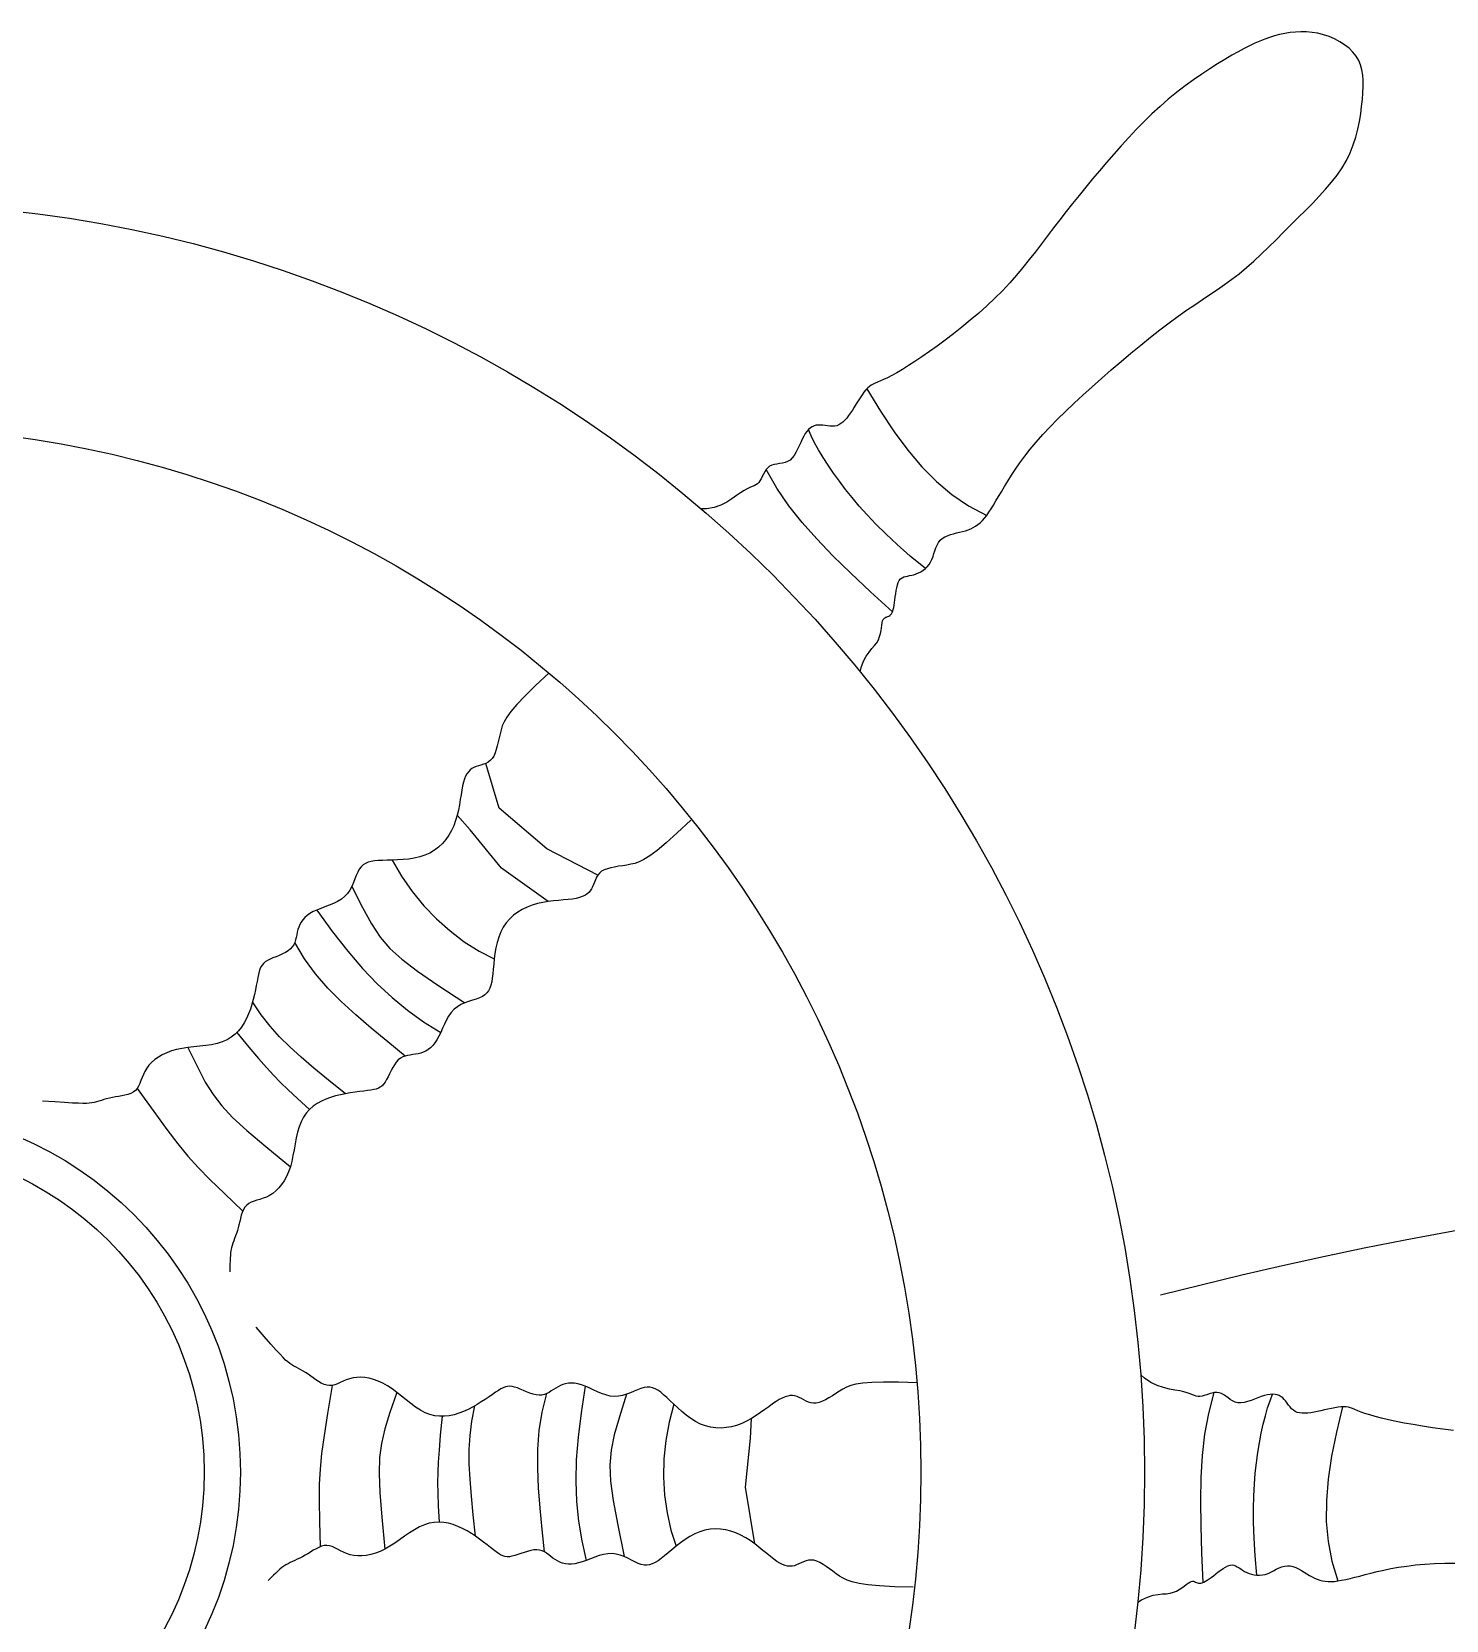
# Model space of a CAD drawing. Header units: inches. Extents: x 7.5 to 50, y 15.4 to 40.2.
# Drawn here: x 10.0894 to 10.1578, y 21.399 to 21.4759 of the extents above; entities that cross this region are included whole.
import ezdxf

# ---------------------------------------------------------------- set-up
doc = ezdxf.new("R2010")
doc.units = ezdxf.units.IN
doc.header["$MEASUREMENT"] = 0
doc.layers.add('02', color=2, linetype='Continuous')

msp = doc.modelspace()

# ---------------------------------------------------------------- linework, layer by layer
at = {"layer": '02'}
for points in [[(10.12944660852197, 21.44489849029302), (10.12949430038686, 21.44510164080672), (10.12960840230341, 21.44540880769743), (10.12973843006882, 21.4456552290441), (10.12987579316366, 21.44585459674378), (10.13001190153415, 21.44602060260619), (10.13013816489372, 21.44616693849927), (10.13024599295574, 21.44630729626184), (10.13032898357603, 21.44645244298696), (10.13038948485161, 21.44660144658079), (10.13043203395325, 21.44675045016007), (10.1304611666547, 21.44689559689974), (10.13048141942824, 21.44703302990198), (10.13049732897895, 21.44715889231262), (10.13051343154627, 21.4472693272775), (10.13053426336962, 21.44736047792791), (10.1305633157445, 21.44742983730354), (10.13059989623259, 21.4474802980341), (10.1306422681501, 21.44751610270138), (10.13068869364913, 21.44754149381439), (10.13073743581305, 21.44756071395492), (10.13078675702679, 21.44757800566109), (10.13083492014091, 21.44759761147103), (10.13088018754031, 21.44762377395197), (10.13092117597814, 21.44766009282572), (10.13095791758503, 21.44770759659256), (10.13099079862702, 21.44776667093644), (10.13102020490448, 21.44783770155588), (10.13104652245062, 21.44792107413483), (10.13107013753149, 21.44801717435727), (10.13109143618028, 21.44812638790714), (10.1311108044302, 21.44824910046842), (10.1311288215639, 21.44838482993615), (10.13114683846477, 21.44852962302063), (10.13116639973129, 21.44867865865778), (10.13118904972914, 21.44882711575443), (10.13121633259113, 21.44897017323198), (10.1312497924501, 21.44910301001179), (10.13129097413736, 21.4492208050007), (10.13134142155292, 21.44931873713464), (10.13140226066577, 21.44939352807084), (10.13147294502239, 21.4494480704681), (10.13155250907409, 21.44948679970654), (10.13163998773786, 21.44951415120992), (10.13173441569786, 21.44953456035834), (10.13183482787105, 21.44955246256101), (10.1319402589416, 21.44957229319804), (10.13204974405932, 21.44959848767864), (10.13216212465893, 21.44963477430534), (10.13227547034155, 21.44968205301226), (10.13238765792455, 21.44974051664136), (10.13249656375962, 21.44981035803463), (10.13260006466414, 21.44989177003405), (10.13269603698979, 21.4499849454816), (10.13278235755394, 21.4500900772047), (10.13285690270829, 21.45020735807444), (10.13291861051227, 21.45033630595677), (10.13297066678758, 21.45047373894446), (10.13301731766666, 21.45061580016878), (10.13306281044613, 21.45075863276103), (10.13311139172408, 21.45089837986703), (10.13316730856429, 21.45103118461808), (10.1332348077977, 21.45115319014545), (10.13331813602242, 21.45126053958044), (10.13342025321442, 21.45135046883039), (10.1335389719298, 21.45142458493607), (10.13367081693838, 21.45148558769976), (10.13381231417413, 21.45153617692373), (10.13395998840685, 21.45157905241027), (10.13411036533768, 21.45161691397622), (10.13425996996927, 21.45165246142384), (10.13440532800275, 21.45168839456998), (10.13454367201309, 21.45172722034582), (10.13467506696004, 21.45177067435831), (10.13480028444435, 21.45182029937238), (10.13492009699809, 21.45187763810933), (10.1350352766877, 21.45194423333411), (10.13514659557956, 21.45202162776801), (10.13525482574011, 21.45211136417598), (10.13536073946859, 21.45221498530842), (10.13546523758675, 21.45233380892856), (10.13556973570491, 21.45246825283645), (10.13567577818873, 21.4526185098886), (10.13578490917104, 21.45278477294156), (10.13589867325033, 21.45296723482276), (10.13601861455943, 21.45316608837417), (10.13614627723116, 21.45338152642322), (10.13628320586401, 21.453613741841), (10.13643107311334, 21.45386276674359), (10.13659206712152, 21.45412799047441), (10.1367685040878, 21.45440864165099), (10.13696270090993, 21.45470394890541), (10.13717697332147, 21.45501314085519), (10.13741363845299, 21.45533544613242), (10.13767501250374, 21.45567009336916), (10.13796341190579, 21.45601631119749), (10.13828038102481, 21.45637329607522), (10.13862437549512, 21.45674011596672), (10.13899307888466, 21.45711580664753), (10.13938417499418, 21.4574994038932), (10.13979534669313, 21.45788994352294), (10.14022427824791, 21.45828646129772), (10.14066865276079, 21.45868799300766), (10.1411261537997, 21.45909357447196), (10.14159417552407, 21.45950172718691), (10.14206895376089, 21.45990891572107), (10.14254643423016, 21.46031109034917), (10.14302256358321, 21.46070420134598), (10.14349328777286, 21.46108419901535), (10.14395455321762, 21.46144703363203), (10.14440230587031, 21.46178865548533), (10.14483249214943, 21.46210501484999), (10.14524228060152, 21.46239386189806), (10.14563373038079, 21.46266014627432), (10.14601012323516, 21.46291061747721), (10.14637474091257, 21.46315202503425), (10.14673086469526, 21.46339111847298), (10.147081776564, 21.4636346472918), (10.14743075803387, 21.46388936103282), (10.1477810908528, 21.46416200917989), (10.14813530775252, 21.46445753822005), (10.14849294702987, 21.46477368227458), (10.14885279773268, 21.46510637248245), (10.14921364937442, 21.46545153992444), (10.14957429100293, 21.46580511571043), (10.14993351189884, 21.4661630309212), (10.15029010180849, 21.46652121665208), (10.15064284931402, 21.46687560401293), (10.15099015254061, 21.46722320591758), (10.15132884080055, 21.46756536246645), (10.15165535225066, 21.46790449560755), (10.15196612504776, 21.46824302725978), (10.15225759711581, 21.46858337934206), (10.15252620637882, 21.46892797380239), (10.15276839076075, 21.46927923253057), (10.15298058865125, 21.46963957750373), (10.15316036324482, 21.47001037024271), (10.1533097809134, 21.47038873079251), (10.15343203353229, 21.47077071881464), (10.15353031297679, 21.47115239397059), (10.15360781088936, 21.47152981590731), (10.15366771961096, 21.4718990443154), (10.15371323031838, 21.47225613884181), (10.15374753535259, 21.47259715914803), (10.15377274206373, 21.4729189803849), (10.15378661993424, 21.4732217396169), (10.15378585392143, 21.47350638939785), (10.15376712944823, 21.47377388231067), (10.15372713123913, 21.47402517089464), (10.15366254471707, 21.47426120770357), (10.15357005507219, 21.47448294530583), (10.15344634726177, 21.47469133626979), (10.15328939589205, 21.47488693912707), (10.15310233346651, 21.47506873646595), (10.15288958260323, 21.47523531682342), (10.15265556522179, 21.47538526878012), (10.15240470347459, 21.47551718088759), (10.15214141951407, 21.4756296417119), (10.1518701359583, 21.47572123981914), (10.15159527449402, 21.47579056374631), (10.15132066355552, 21.47583677006438), (10.15104775693732, 21.47586128727668), (10.15077741401735, 21.47586611184776), (10.15051049463916, 21.47585324028584), (10.15024785794783, 21.47582466905548), (10.14999036425258, 21.47578239465034), (10.1497388726985, 21.47572841356411), (10.14949424289632, 21.47566472226132), (10.14925645156297, 21.47559269524314), (10.14902194197754, 21.47551121892426), (10.14878627405967, 21.47541855769774), (10.14854500819462, 21.47531297600032), (10.14829370430204, 21.47519273823961), (10.14802792253438, 21.47505610880868), (10.14774322281125, 21.47490135214426), (10.14743516551795, 21.47472673265398), (10.14710079091135, 21.47453090041487), (10.1467430582689, 21.47431404828345), (10.14636640813666, 21.47407675480023), (10.14597527989651, 21.47381959844748), (10.14557411386165, 21.47354315779481), (10.14516734964679, 21.47324801132451), (10.14475942733231, 21.47293473759161), (10.14435478653292, 21.47260391510751), (10.14395709526259, 21.47225641166111), (10.14356693233828, 21.47189425212233), (10.14318410520907, 21.47151975058038), (10.14280842015985, 21.47113522118267), (10.14243968463968, 21.47074297804753), (10.14207770563196, 21.47034533526418), (10.14172228965442, 21.46994460698003), (10.14137324415612, 21.46954310731341), (10.14103040778543, 21.46914276469867), (10.14069374887737, 21.46874396480522), (10.1403632669663, 21.46834670766217), (10.14003896251786, 21.46795099325497), (10.13972083506639, 21.46755682159816), (10.13940888507756, 21.4671641926772), (10.13910311208571, 21.46677310652118), (10.1388035165565, 21.46638356313012), (10.13850951897445, 21.46599559462008), (10.13821822409052, 21.46560936173152), (10.13792615690733, 21.46522505727732), (10.13762984312604, 21.46484287411401), (10.13732580751645, 21.46446300506901), (10.1370105757797, 21.46408564299887), (10.13668067315127, 21.46371098074557), (10.13633262486662, 21.46333921113652), (10.13596430751029, 21.46297084842187), (10.13557900283019, 21.4626076924698), (10.13518134345765, 21.46225186457119), (10.13477596272248, 21.46190548598785), (10.13436749325599, 21.4615706779961), (10.13396056815515, 21.46124956185773), (10.13355982028413, 21.46094425886364), (10.13316988250705, 21.46065689029016), (10.13279493739362, 21.46038932026674), (10.13243736563715, 21.4601423844662), (10.13209909786935, 21.45991666142906), (10.13178206448908, 21.45971272966668), (10.13148819542955, 21.45953116770503), (10.13121942155528, 21.45937255411369), (10.13097767303231, 21.45923746738951), (10.13076488049234, 21.45912648607297), (10.13058194429147, 21.45903912805912), (10.13042564764152, 21.45897066869035), (10.1302917432459, 21.45891532267812), (10.13017598473932, 21.45886730471936), (10.13007412482518, 21.45882082952554), (10.12998191667254, 21.4587701117936), (10.1298951136833, 21.45870936624957), (10.12980946879367, 21.45863280756127), (10.12972153960261, 21.45853622535029), (10.12963110096286, 21.45842170871871), (10.12953873169142, 21.4582929217078), (10.12944501130375, 21.4581535283152), (10.12935051884967, 21.45800719255309), (10.12925583314615, 21.45785757843365), (10.12916153347584, 21.45770834998363), (10.12906819935422, 21.45756317120064), (10.12897618421818, 21.45742535257265), (10.12888494114856, 21.45729679037428), (10.12879369831177, 21.45717902738503), (10.12870168340857, 21.4570736063262), (10.12860812390688, 21.45698206997728), (10.12851224820594, 21.45690596108867), (10.12841328400652, 21.45684682241077), (10.12831045877653, 21.45680619667943), (10.12820332245435, 21.45678466246424), (10.12809271136764, 21.45677894140787), (10.12797978384885, 21.4567847909722), (10.12786569799761, 21.45679796857545), (10.12775161237921, 21.4568142317086), (10.12763868462759, 21.45682933778986), (10.12752807377371, 21.45683904426657), (10.12742093721869, 21.45683910860058), (10.12731820861342, 21.45682589891036), (10.12721992008853, 21.45679822596973), (10.12712587816174, 21.4567555112673), (10.12703589004929, 21.45669717624802), (10.12694976273458, 21.45662264238596), (10.12686730320099, 21.45653133114062), (10.12678831843193, 21.4564226639715), (10.12671261541079, 21.45629606236722), (10.12663971124682, 21.45615207269399), (10.1265679654153, 21.45599574103213), (10.12649544751736, 21.45583323836869), (10.12642022692132, 21.4556707356907), (10.12634037346113, 21.45551440399974), (10.12625395673792, 21.4553704142974), (10.12615904612, 21.45524493755617), (10.12605371144134, 21.45514414477763), (10.12593692312482, 21.45507202141122), (10.12581125511321, 21.45502381062503), (10.12568018193821, 21.45499257007865), (10.12554717813152, 21.45497135738803), (10.12541571892331, 21.45495323021274), (10.12528927861246, 21.4549312461833), (10.12517133219632, 21.45489846294473), (10.12506535397376, 21.45484793812754), (10.12497378936502, 21.45477485063854), (10.12489496548194, 21.45468286448992), (10.12482617962639, 21.45457776499931), (10.1247647293331, 21.45446533746978), (10.12470791167113, 21.45435136716075), (10.12465302464086, 21.45424163938984), (10.12459736554417, 21.45414193944558), (10.12453823145012, 21.45405805263105), (10.12447300068568, 21.45399364295842), (10.12439937288406, 21.45394388934907), (10.12431512777227, 21.45390184944805), (10.12421804554294, 21.45386058091496), (10.12410590615588, 21.45381314139482), (10.12397649003658, 21.45375258851815), (10.123827576912, 21.45367197994452), (10.12365694674197, 21.45356437331899), (10.12346218670252, 21.4534266188795), (10.12324011190328, 21.45327073719196), (10.12298734373878, 21.45311254141522), (10.12270050453487, 21.45296784470808), (10.12237621591891, 21.45285246024392), (10.1220110997511, 21.45278220116703), (10.12176848067435, 21.45277667657607)], [(10.12976550431456, 21.4585845164485), (10.13043287423904, 21.4575032169752), (10.13108989134896, 21.45651776021365), (10.13175004072952, 21.45562547715341), (10.13242680700029, 21.45482369881316), (10.13313367478083, 21.45410975619703), (10.13388412915635, 21.45348098033825), (10.13469165451358, 21.45293470221183), (10.13556973570491, 21.45246825283645)], [(10.13260006466414, 21.44989177003405), (10.1318730568001, 21.45050181431831), (10.13123848875518, 21.45106002724166), (10.13068513203877, 21.45157363377181), (10.13020175722892, 21.4520498588328), (10.12977713583502, 21.45249592739234), (10.12940003890078, 21.45291906440358), (10.12905923746991, 21.45332649481967), (10.12874350281897, 21.45372544360831), (10.12844390496145, 21.4541214637076), (10.12816071118693, 21.45451342030098), (10.12789648845325, 21.45489850649862), (10.12765380278694, 21.455273915498), (10.12743522091302, 21.45563684040932), (10.12724330932367, 21.45598447443005), (10.12708063451107, 21.45631401069947), (10.12694976273458, 21.45662264238596)], [(10.13100550164933, 21.44780218625343), (10.1299519520672, 21.44877614297108), (10.12899608634877, 21.44967317180377), (10.12813045251648, 21.45051546925348), (10.12734759929123, 21.45132523188037), (10.12664007562677, 21.45212465617184), (10.12600042954552, 21.45293593868806), (10.12542121000121, 21.4537812759601), (10.12489496548194, 21.45468286448992)], [(10.1143966736691, 21.44485033423658), (10.11373311145696, 21.44423030153227), (10.11321610146667, 21.44372334150209), (10.11282562678213, 21.44331224940212), (10.11254167025442, 21.44297982048844), (10.11234421473461, 21.44270884995891), (10.11221324330661, 21.44248213309871), (10.11212873882148, 21.44228246512026), (10.11207068436313, 21.44209264126508), (10.1120219566347, 21.44189904689225), (10.11197700821328, 21.44170242774377), (10.11193318599368, 21.44150711969375), (10.1118878366379, 21.44131745861629), (10.11183830657507, 21.44113778034185), (10.11178194270003, 21.4409724207591), (10.11171609167474, 21.44082571572759), (10.11163809992838, 21.44070200110688), (10.11154627943876, 21.44060407546309), (10.11144280065316, 21.44052858818865), (10.1113307995675, 21.44047065133888), (10.11121341194491, 21.44042537702732), (10.11109377378131, 21.4403878773093), (10.11097502060699, 21.44035326428381), (10.11086028865072, 21.44031665002073), (10.11075271320994, 21.44027314660449), (10.11065480443182, 21.44021842776525), (10.11056656743865, 21.44015041375784), (10.11048738196957, 21.44006758649736), (10.11041662683244, 21.43996842786979), (10.11035368153359, 21.4398514198048), (10.11029792581218, 21.43971504417383), (10.11024873847607, 21.43955778292108), (10.11020549903157, 21.43937811791799), (10.11016716206911, 21.43917551247538), (10.1101309818169, 21.43895335560334), (10.11009378828573, 21.43871601767857), (10.11005241078789, 21.43846786906321), (10.11000367933418, 21.43821328017763), (10.10994442323688, 21.43795662138397), (10.10987147227394, 21.43770226310259), (10.10978165599051, 21.43745457568108), (10.10967241092118, 21.43721751357331), (10.10954360179137, 21.43699336735259), (10.10939569961744, 21.43678401164031), (10.10922917588147, 21.43659132102872), (10.10904450206551, 21.43641717016832), (10.10884214941877, 21.43626343363682), (10.10862258919048, 21.4361319860847), (10.10838629309553, 21.43602470211878), (10.1081344767427, 21.43594251134451), (10.10787133550736, 21.43588256339095), (10.10760180935728, 21.43584106288578), (10.10733083756174, 21.43581421444211), (10.10706336055416, 21.43579822268763), (10.10680431760381, 21.43578929225001), (10.10655864867847, 21.43578362775694), (10.10633129351306, 21.43577743382153), (10.10612610848154, 21.4357671029367), (10.10594261395278, 21.43574977908535), (10.10577924716751, 21.43572279407196), (10.10563444536644, 21.43568347978832), (10.1055066450918, 21.43562916803891), (10.10539428358431, 21.43555719065731), (10.10529579808469, 21.43546487950622), (10.10520962560083, 21.43534956640466), (10.105133665069, 21.435210034245), (10.10506366430315, 21.43505087003829), (10.10499483351129, 21.43487811179617), (10.10492238220292, 21.43469779760304), (10.10484152058604, 21.43451596548508), (10.10474745840299, 21.43433865349758), (10.10463540586176, 21.43417189966673), (10.10450057247187, 21.43402174206236), (10.10434001967776, 21.43389256444895), (10.10415821480098, 21.43378213368957), (10.10396147616672, 21.43368656234194), (10.10375612233299, 21.43360196299287), (10.10354847185778, 21.43352444821463), (10.10334484283346, 21.43345013057948), (10.10315155428368, 21.43337512267423), (10.10297492453362, 21.43329553708569), (10.10281993941869, 21.43320826846426), (10.10268625434953, 21.43311333983107), (10.10257219178136, 21.43301155627083), (10.10247607463504, 21.43290372286825), (10.10239622559863, 21.43279064472259), (10.10233096712734, 21.43267312691857), (10.10227862214203, 21.43255197455543), (10.10223751309793, 21.43242799273245), (10.10220550912897, 21.43230210345897), (10.10217866375576, 21.43217569651566), (10.10215257694478, 21.43205027862238), (10.10212284819688, 21.43192735646986), (10.10208507747854, 21.43180843679253), (10.1020348649891, 21.43169502628113), (10.10196780999656, 21.43158863165551), (10.10187951270024, 21.43149075963553), (10.10176729810889, 21.43140239740857), (10.10163539233151, 21.43132245423582), (10.10148974605369, 21.4312493198751), (10.10133631112519, 21.43118138408423), (10.10118103846441, 21.43111703662104), (10.10102987922262, 21.43105466721423), (10.10088878455105, 21.43099266565074), (10.10076370606664, 21.43092942165928), (10.10065911225508, 21.43086316400983), (10.10057354419957, 21.43079147757923), (10.10050405961926, 21.43071178622737), (10.10044771739746, 21.43062151381415), (10.10040157548617, 21.43051808421402), (10.10036269230302, 21.43039892131598), (10.10032812626566, 21.43026144896536), (10.10029493579174, 21.43010309103662), (10.1002604260994, 21.42992238124967), (10.100222891937, 21.42972229257536), (10.10018087438772, 21.42950690788818), (10.10013291500042, 21.42928030997533), (10.10007755555677, 21.42904658171134), (10.10001333713996, 21.4288098059125), (10.09993880153167, 21.42857406540967), (10.09985249028075, 21.4283434430337), (10.09975297916214, 21.42812167277695), (10.09963898178655, 21.42791109314673), (10.09950924599077, 21.42771369381186), (10.09936252007726, 21.42753146447027), (10.09919755164999, 21.42736639476167), (10.09901308901141, 21.42722047436943), (10.09880787999834, 21.42709569296236), (10.09858067268039, 21.42699404019474), (10.09833128707948, 21.42691627897981), (10.09806383195798, 21.42685826510675), (10.09778348826337, 21.42681462753641), (10.09749543647747, 21.42677999531694), (10.09720485778059, 21.42674899742375), (10.09691693265456, 21.42671626289044), (10.09663684227969, 21.42667642069242), (10.09636976713779, 21.42662409983419), (10.09612010167445, 21.42655510818546), (10.09588909199926, 21.42646996898944), (10.09567719841841, 21.42637038435456), (10.09548488030675, 21.42625805637469), (10.09531259797047, 21.42613468715823), (10.09516081125009, 21.42600197879907), (10.09502997952047, 21.42586163340562), (10.09492056308779, 21.42571535307176), (10.09483205461408, 21.42556504885685), (10.09476007897872, 21.42541346766772), (10.09469929434824, 21.4252635653185), (10.09464435842353, 21.42511829765241), (10.09458992937113, 21.42498062051269), (10.0945306646591, 21.42485348975712), (10.0944612226868, 21.42473986121437), (10.09437626138794, 21.42464269072767), (10.09427192997652, 21.42456393925492), (10.09415034418459, 21.42450158838725), (10.09401511102448, 21.42445262478683), (10.09386983797419, 21.42441403515947), (10.09371813227887, 21.42438280619641), (10.09356360071803, 21.42435592457438), (10.09340985076967, 21.42433037699917), (10.0932604894461, 21.42430315016205), (10.09311835146043, 21.42427197544854), (10.09298318116459, 21.4242375630503), (10.09285395061131, 21.42420136785328), (10.09272963162045, 21.42416484474339), (10.09260919647756, 21.42412944863569), (10.09249161653685, 21.42409663438699), (10.09237586408387, 21.42406785692689), (10.09226091093849, 21.42404457111221), (10.09214304601307, 21.424028035509), (10.09200782519299, 21.42401872340375), (10.09183812168892, 21.42401691169031), (10.09161680847871, 21.42402287733527), (10.09132675854023, 21.42403689726158), (10.09095084485131, 21.42405924839219), (10.09047194038983, 21.4240902076646), (10.08987291790078, 21.42413005200175)], [(10.1167492357036, 21.435063948543), (10.11429101814981, 21.43632777408599), (10.11196931711863, 21.43829922437104), (10.11133964783046, 21.44045954239224)], [(10.12125813685822, 21.43772339684907), (10.12059528221841, 21.43710260769254), (10.120055010817, 21.43662051377138), (10.11961882286239, 21.43625828845794), (10.1192682183301, 21.43599710511004), (10.11898469742852, 21.43581813710004), (10.11874976013321, 21.43570255780029), (10.11854490688535, 21.43563154056861), (10.11835163766052, 21.43558625877737), (10.1181552275503, 21.43555053418928), (10.1179560511792, 21.43551878215764), (10.11775825782212, 21.43548806644063), (10.11756599745247, 21.43545545076737), (10.11738341911229, 21.4354179988815), (10.11721467230934, 21.43537277455577), (10.11706390678416, 21.43531684151927), (10.11693527204449, 21.43524726353022), (10.11683144797104, 21.43516216943059), (10.1167492357036, 21.435063948543), (10.11668396722059, 21.43495605530294), (10.11663097450043, 21.43484194411682), (10.11658558928873, 21.43472506939103), (10.11654314309823, 21.43460888559017), (10.11649896790738, 21.4344968471061), (10.1164483956946, 21.43439240835975), (10.11638727695215, 21.43429836170359), (10.11631353669333, 21.43421485104151), (10.11622561891097, 21.43414135822346), (10.11612196759786, 21.4340773650703), (10.11600102674681, 21.43402235341743), (10.1158612401178, 21.43397580511479), (10.11570105170365, 21.43393720198325), (10.11551890572998, 21.43390602584365), (10.1153141966043, 21.43388126916503), (10.11509012318681, 21.43385996690737), (10.11485083498525, 21.43383866463515), (10.11460048127453, 21.43381390791289), (10.11434321202803, 21.43378224233417), (10.11408317605498, 21.4337402134635), (10.11382452356163, 21.43368436685083), (10.11357140382285, 21.43361124810432), (10.11332759148906, 21.43351803610236), (10.11309536317828, 21.43340444297898), (10.11287662088404, 21.43327081416752), (10.11267326636705, 21.43311749513047), (10.11248720138799, 21.43294483131573), (10.11232032794039, 21.43275316817122), (10.11217454778495, 21.43254285115942), (10.11205176268238, 21.43231422571368), (10.11195298148784, 21.43206844332705), (10.11187563910614, 21.43180987958582), (10.11181627800222, 21.43154371612142), (10.11177144017535, 21.43127513459437), (10.11173766785766, 21.43100931660698), (10.11171150281559, 21.43075144380524), (10.11168948704842, 21.43050669780602), (10.11166816325392, 21.43028026026983), (10.11164418821688, 21.43007621890244), (10.11161468065809, 21.42989428585239), (10.111576873851, 21.42973307932804), (10.11152800176757, 21.42959121758137), (10.11146529814693, 21.42946731882072), (10.11138599649536, 21.42936000128353), (10.11128733031916, 21.4292678831927), (10.11116653359029, 21.42918958280021), (10.11102225146721, 21.42912308498595), (10.11085877827833, 21.42906384146151), (10.11068181884009, 21.4290066705809), (10.11049707936588, 21.42894639069815), (10.11031026490497, 21.42887782021095), (10.11012708143796, 21.42879577745877), (10.10995323424692, 21.42869508082473), (10.10979442907962, 21.42857054866287), (10.10965484408195, 21.42841895687994), (10.10953254885505, 21.4282449113463), (10.1094240853982, 21.42805497547048), (10.10932599547784, 21.42785571266101), (10.10923482155892, 21.42765368634097), (10.10914710564072, 21.42745545990434), (10.10905938972252, 21.42726759677422), (10.10896821580361, 21.42709666034458), (10.10887081762309, 21.42694783223229), (10.10876719518098, 21.4268207670331), (10.10865804021712, 21.42671373750742), (10.10854404400568, 21.42662501643023), (10.10842589851934, 21.42655287660561), (10.10830429479945, 21.42649559079397), (10.10817992505151, 21.4264514317994), (10.10805348031688, 21.42641867238232), (10.10792573871556, 21.42639512476413), (10.10779782458673, 21.42637675876282), (10.10767094748559, 21.42635908362823), (10.10754631813149, 21.42633760861023), (10.10742514677811, 21.42630784295867), (10.1073086434463, 21.42626529590886), (10.10719801885541, 21.42620547672519), (10.10709448279346, 21.42612389465754), (10.10699884225148, 21.42601781493537), (10.1069102907041, 21.425891526823), (10.10682761743198, 21.42575107556437), (10.10674961241427, 21.42560250640341), (10.10667506539728, 21.42545186458407), (10.10660276612732, 21.42530519536482), (10.10653150411787, 21.42516854398961), (10.1064600693481, 21.42504795571691), (10.10638699195813, 21.42494800764795), (10.10630976506042, 21.42486740437122), (10.10622562239411, 21.42480338236161), (10.10613179769832, 21.4247531780649), (10.1060255242465, 21.42471402794141), (10.10590403624344, 21.42468316843694), (10.10576456672977, 21.42465783602635), (10.10560434967744, 21.42463526715543), (10.10542174246627, 21.42461287100119), (10.10521959820296, 21.42458874762193), (10.10500189316924, 21.42456116982172), (10.10477260387967, 21.42452841037554), (10.10453570731449, 21.42448874205835), (10.10429517975542, 21.42444043764514), (10.10405499818268, 21.42438176993998), (10.10381913887802, 21.42431101171784), (10.10359123283531, 21.42422649332108), (10.10337352780159, 21.42412677543431), (10.10316792530472, 21.42401047629497), (10.10297632733825, 21.42387621414051), (10.10280063612851, 21.42372260720837), (10.10264275297056, 21.42354827373598), (10.10250458009074, 21.42335183197535), (10.10238801901694, 21.42313190014935), (10.10229381923097, 21.42288824798849), (10.10221811946946, 21.4226252510645), (10.10215590572449, 21.42234843647126), (10.10210216375533, 21.42206333127357), (10.10205187955405, 21.42177546255076), (10.10200003957841, 21.42149035735307), (10.10194162935483, 21.42121354275984), (10.10187163534108, 21.42095054583584), (10.10178616693708, 21.42070603006247), (10.10168582973535, 21.42048120448559), (10.10157235227059, 21.42027641455312), (10.10144746377598, 21.42009200572753), (10.10131289301905, 21.41992832342763), (10.101170369233, 21.41978571313044), (10.10102162095252, 21.41966452028388), (10.1008683774108, 21.41956509032131), (10.10071251173037, 21.41948678994337), (10.10055647282395, 21.419425070818), (10.10040285465772, 21.41937440586586), (10.10025425049941, 21.41932926800761), (10.10011325361672, 21.41928413013481), (10.09998245774302, 21.41923346519722), (10.09986445591318, 21.41917174607185), (10.09976184209342, 21.41909344569391), (10.09967631618026, 21.41899459146331), (10.099606005284, 21.41887742878422), (10.0995481426781, 21.4187457574964), (10.09949996233451, 21.41860337749782), (10.09945869775954, 21.4184540886719), (10.09942158292512, 21.41830169087294), (10.0993858508719, 21.41814998398437), (10.09934873580466, 21.41800276790415), (10.0993081627367, 21.41786302204961), (10.09926482340786, 21.41773044414837), (10.09922010059933, 21.41760391153472), (10.09917537802364, 21.41748230148475), (10.09913203846197, 21.41736449128909), (10.099091465394, 21.41724935826748), (10.09905504160094, 21.41713577972511), (10.09902415056246, 21.41702263295262), (10.09899980113375, 21.41690854804725), (10.09898150274064, 21.41679116634729), (10.0989683913486, 21.41666788198305), (10.09895960245746, 21.41653608907033), (10.09895427156705, 21.41639318172489), (10.09895153394434, 21.41623655412074), (10.09895052532199, 21.41606360034454), (10.09895038119982, 21.41587171454118)], [(10.11434321202803, 21.43378224233417), (10.11208540414925, 21.43540003390186), (10.11057629929389, 21.43725551619097), (10.10994442323688, 21.43795662138397)], [(10.10680431760381, 21.43578929225001), (10.10725173614453, 21.4350101056563), (10.10776248205918, 21.43427255159728), (10.10832907030824, 21.43358176947473), (10.10894401585217, 21.43294289869042), (10.10959983341861, 21.43236107860245), (10.11028903796802, 21.43184144864168), (10.11100414446089, 21.43138914818079), (10.11173766785766, 21.43100931660698)], [(10.10484152058604, 21.43451596548508), (10.10536267170216, 21.43350127543923), (10.10580206131096, 21.43270727853193), (10.10622377581428, 21.4320679027525), (10.10669190231244, 21.43151707607573), (10.10727052767295, 21.4309887265055), (10.10802373853046, 21.43041678200203), (10.1090156219853, 21.42973517058378), (10.11031026490497, 21.42887782021095)], [(10.10315155428368, 21.43337512267423), (10.10391400875057, 21.43232516377717), (10.10464649651664, 21.43138836323593), (10.10536214224528, 21.43055242773804), (10.10607407083268, 21.42980506397104), (10.10679540647659, 21.42913397862245), (10.10753927453886, 21.42852687837982), (10.10831879921722, 21.42797146991612), (10.10914710564072, 21.42745545990434)], [(10.10742514677811, 21.42630784295867), (10.10658225980121, 21.42699982398441), (10.10578404324594, 21.42765947334662), (10.10503321587573, 21.42830232735393), (10.10433249668683, 21.42894392225677), (10.10368460444267, 21.42959979437834), (10.10309225790667, 21.43028547998362), (10.1025581760751, 21.43101651536669), (10.10208507747854, 21.43180843679253)], [(10.10453570731449, 21.42448874205835), (10.10372364641632, 21.42514293055243), (10.10301501703913, 21.42572178811785), (10.10239392895716, 21.426248800629), (10.10184449171181, 21.42674745398941), (10.1013508150773, 21.42724123410259), (10.10089700882788, 21.42775362684294), (10.10046718273777, 21.42830811811397), (10.10004544634837, 21.4289281938192)], [(10.09928003586362, 21.42744892961597), (10.09987008599098, 21.42674009560975), (10.10033477195072, 21.42618803835027), (10.10071535086724, 21.42574908999919), (10.10105307986493, 21.4253795826891), (10.10138921583536, 21.4250358485962), (10.10176501590292, 21.42467421988218), (10.10222173695917, 21.42425102869417), (10.10280063612851, 21.42372260720837)], [(10.09691693265456, 21.42671626289044), (10.09737100805621, 21.42578722984141), (10.09775617513339, 21.42505285034091), (10.09813049742485, 21.42444555738727), (10.09855203753802, 21.42389778396424), (10.09907885854597, 21.42334196309927), (10.09976902305613, 21.42271052779066), (10.10068059437442, 21.42193591103675), (10.10187163534108, 21.42095054583584)], [(10.0944612226868, 21.42473986121437), (10.09526430610101, 21.42362187106588), (10.09590072771068, 21.42275049567358), (10.09643042440991, 21.42205623363513), (10.09691333262715, 21.42146958353366), (10.09740938902366, 21.4209210439523), (10.09797853026073, 21.42034111348872), (10.09868069276678, 21.41966029074062), (10.09957581320311, 21.4188090742911)], [(10.13220663256477, 21.41049699759711), (10.13129899398889, 21.41052777760448), (10.13057493771891, 21.41053488394497), (10.13000814457889, 21.41052030523966), (10.1295722942287, 21.41048603008054), (10.12924106702673, 21.41043404707413), (10.12898814309853, 21.41036634482695), (10.12878720280248, 21.41028491193098), (10.12861192649695, 21.41019173699275), (10.12844057874288, 21.41008930086642), (10.12826976463663, 21.40998205341126), (10.12810067417565, 21.40987493674871), (10.12793449665885, 21.40977289298568), (10.12777242185081, 21.40968086422905), (10.12761563974897, 21.40960379261484), (10.12746533988508, 21.40954662023538), (10.12732271202373, 21.40951428919758), (10.12718854103702, 21.40950997234282), (10.12706199292558, 21.4095297653195), (10.12694182879756, 21.40956799451047), (10.12682680952827, 21.40961898625498), (10.12671569622587, 21.40967706693588), (10.12660724999848, 21.4097365629215), (10.12650023195426, 21.40979180056562), (10.12639340296852, 21.40983710626566), (10.12628547898027, 21.40986764621008), (10.12617499292362, 21.40988194596972), (10.12606043256353, 21.40987937097922), (10.12594028543214, 21.4098592866441), (10.12581303929444, 21.40982105838444), (10.12567718168254, 21.40976405163489), (10.12553120059426, 21.40968763180096), (10.1253735833289, 21.40959116430273), (10.12520321136805, 21.40947500902363), (10.12502053942996, 21.40934350359854), (10.12482641641515, 21.40920198016935), (10.12462169052566, 21.40905577084883), (10.12440721066202, 21.40891020774976), (10.12418382502626, 21.40877062298492), (10.12395238228607, 21.40864234866709), (10.12371373110916, 21.4085307169236), (10.12346885520498, 21.40844033654972), (10.12321927798445, 21.40837292311441), (10.12296665859873, 21.40832946886909), (10.12271265573333, 21.40831096605067), (10.12245892830658, 21.40831840692514), (10.12220713523681, 21.40835278374394), (10.12195893520954, 21.40841508874397), (10.12171598737593, 21.40850631417667), (10.12147980886045, 21.40862625749393), (10.12125135031062, 21.40876993678936), (10.12103142104576, 21.40893117537158), (10.12082083038519, 21.40910379654921), (10.12062038764822, 21.4092816236163), (10.12043090192135, 21.40945847985237), (10.12025318229104, 21.40962818858058), (10.12008803830947, 21.40978457308044), (10.11993564529809, 21.40992235586706), (10.11979364538099, 21.41003985622334), (10.11965904645155, 21.41013629269688), (10.11952885663602, 21.41021088376252), (10.11940008382778, 21.41026284793876), (10.11926973685156, 21.41029140374409), (10.11913482313509, 21.4102957696679), (10.11899235127027, 21.4102751642287), (10.1188399750227, 21.41023021228572), (10.11867793094832, 21.41016716413393), (10.11850710147525, 21.41009367642361), (10.11832836949731, 21.41001740577591), (10.11814261697698, 21.40994600885566), (10.11795072634238, 21.40988714231313), (10.11775358048732, 21.40984846276948), (10.11755206137429, 21.40983762688953), (10.1173471911298, 21.4098598124048), (10.11714054927695, 21.40991028154637), (10.11693385480437, 21.40998181764113), (10.11672882693353, 21.41006720398688), (10.11652718465309, 21.41015922391049), (10.11633064671884, 21.41025066073886), (10.1161409325851, 21.41033429779888), (10.11595976100768, 21.41040291838832), (10.11578846168238, 21.41045080118889), (10.11562680736649, 21.41047820617056), (10.11547418105881, 21.4104868886872), (10.11532996622379, 21.41047860403447), (10.11519354609306, 21.41045510756627), (10.11506430389824, 21.41041815459281), (10.11494162263813, 21.41036950045342), (10.11482488577719, 21.41031090047287), (10.11471323859411, 21.41024451355876), (10.1146048726933, 21.41017411290628), (10.11449774265754, 21.41010387533712), (10.11438980213831, 21.41003797760019), (10.11427900548558, 21.40998059653172), (10.11416330635081, 21.40993590889517), (10.11404065908398, 21.40990809149768), (10.11390901733655, 21.40990132111725), (10.11376718831713, 21.40991818729632), (10.11361738834064, 21.40995493051847), (10.11346268704626, 21.41000620404626), (10.11330615430604, 21.41006666112768), (10.11315085952635, 21.41013095499617), (10.11299987188074, 21.41019373889973), (10.11285626124124, 21.4102496660718), (10.11272309701423, 21.41029338976038), (10.11260228701401, 21.41032049743186), (10.11249109105672, 21.41033031333897), (10.1123856078321, 21.41032309596736), (10.11228193556423, 21.41029910377362), (10.11217617247718, 21.4102585952434), (10.11206441726069, 21.41020182884782), (10.11194276767316, 21.41012906307257), (10.11180732240434, 21.41004055638874), (10.1116551394062, 21.40993717722555), (10.11148711461107, 21.40982223394636), (10.11130510367918, 21.40969964485809), (10.11111096250358, 21.40957332829672), (10.11090654651168, 21.40944720255462), (10.11069371159653, 21.40932518596779), (10.11047431318554, 21.40921119685769), (10.11025020717177, 21.40910915351666), (10.11002302686217, 21.40902270326584), (10.1097935163835, 21.40895440933779), (10.10956219681072, 21.40890656395019), (10.10932959038298, 21.40888145930618), (10.10909621817525, 21.40888138762345), (10.10886260219383, 21.40890864111967), (10.10862926374654, 21.408965511998), (10.10839672437402, 21.40905429249066), (10.10816539688501, 21.40917564923544), (10.10793525543529, 21.409323746536), (10.10770616591441, 21.40949112313061), (10.10747799397911, 21.40967031777215), (10.10725060505326, 21.40985386916979), (10.10702386456075, 21.41003431609094), (10.10679763792547, 21.41020419725934), (10.10657179080415, 21.41035605139874), (10.10634646615478, 21.41048380721728), (10.10612291520926, 21.41058695317148), (10.10590266673359, 21.4106663676586), (10.10568724949378, 21.41072292909045), (10.10547819225582, 21.41075751587884), (10.10527702378574, 21.41077100643557), (10.10508527284953, 21.41076427917248), (10.10490446774754, 21.41073821247225), (10.10473560173529, 21.41069451628679), (10.10457752323243, 21.41063822659741), (10.1044285451481, 21.41057521089639), (10.10428697969298, 21.41051133670513), (10.10415114000904, 21.41045247153048), (10.10401933853979, 21.41040448287928), (10.10388988819438, 21.41037323824381), (10.10376110164913, 21.41036460513093), (10.10363164245616, 21.41038269291418), (10.10350157953332, 21.41042457833206), (10.10337133290711, 21.41048558000436), (10.10324132237117, 21.41056101655082), (10.10311196795198, 21.41064620657668), (10.1029836894432, 21.41073646868714), (10.1028569068713, 21.41082712150197), (10.10273204026277, 21.41091348362639), (10.10260948962065, 21.41099194653467), (10.10248957648407, 21.41106319307543), (10.10237260283436, 21.41112897899544), (10.10225887042004, 21.41119105998329), (10.10214868098962, 21.41125119178574), (10.10204233629162, 21.41131113013504), (10.10194013830739, 21.41137263071975), (10.1018423885526, 21.41143744927209), (10.10174735290463, 21.41150909997774), (10.10164515282492, 21.411598130807), (10.10152387320529, 21.41171684822726), (10.1013715994032, 21.41187755866228), (10.10117641677613, 21.41209256856488), (10.1009264102159, 21.41237418435882), (10.10060966507996, 21.41273471249693), (10.10021426672581, 21.41318645943208)], [(10.15815120287704, 21.40819856408886), (10.15763640012126, 21.40825924022025), (10.15713714672717, 21.40832672996581), (10.15665821874979, 21.40839925733705), (10.15620389189105, 21.40847518298794), (10.1557764406735, 21.40855341433159), (10.15537763903382, 21.40863299546724), (10.15500926090869, 21.40871297047958), (10.15467308046761, 21.4087923834824), (10.15437087188008, 21.40887027857494), (10.15410440908278, 21.4089456998128), (10.15387546647805, 21.40901769133885), (10.15368433952796, 21.40908527522075), (10.1535254130559, 21.40914738561802), (10.15339159294496, 21.40920293470223), (10.15327578531112, 21.40925083463041), (10.15317089650313, 21.40928999755958), (10.1530698328698, 21.40931933564676), (10.15296550006139, 21.409337761049), (10.15285080489236, 21.4093441859233), (10.15272033568005, 21.4093380673086), (10.15257541047874, 21.40932104166965), (10.15241902931127, 21.40929529035308), (10.15225419289897, 21.40926299470554), (10.15208390149753, 21.40922633605911), (10.15191115559544, 21.4091874957459), (10.15173895521554, 21.4091486551271), (10.15157030107918, 21.40911199553481), (10.15140778412576, 21.40907960756991), (10.15125235849525, 21.4090532188649), (10.15110456901136, 21.40903446632107), (10.1509649604978, 21.40902498682514), (10.15083407824392, 21.40902641726385), (10.15071246660779, 21.4090403945385), (10.15060067087877, 21.40906855555037), (10.15049923588055, 21.4091125371862), (10.15040825195144, 21.40917306704174), (10.15032599265221, 21.40924723547611), (10.15025027705821, 21.40933122355742), (10.15017892424482, 21.40942121236836), (10.15010975328739, 21.40951338294796), (10.15004058302845, 21.40960391637888), (10.14996923277619, 21.40968899374381), (10.14989352137315, 21.40976479606721), (10.14981154053937, 21.40982809551603), (10.14972247234079, 21.40987802841952), (10.14962577078956, 21.40991432219122), (10.14952089059631, 21.40993670424465), (10.14940728600602, 21.40994490202244), (10.14928441149647, 21.40993864289445), (10.14915172154549, 21.40991765430332), (10.14900867039803, 21.40988166363346), (10.14885530345607, 21.4098313985243), (10.1486940284213, 21.40977158730053), (10.14852784368674, 21.40970795852733), (10.14835974787827, 21.40964624074073), (10.14819273985456, 21.40959216247681), (10.14802981777581, 21.40955145228614), (10.14787398050073, 21.40952983871936), (10.14772822642232, 21.4095330503125), (10.14759464566129, 21.40956463319268), (10.1474716947833, 21.40961940380763), (10.14735692138317, 21.40968999616704), (10.14724787421989, 21.40976904428059), (10.14714210042263, 21.40984918220162), (10.14703714875038, 21.40992304392527), (10.14693056656512, 21.40998326347577), (10.14681990239303, 21.41002247487737), (10.1467034756625, 21.41003554011073), (10.1465826947661, 21.41002623304045), (10.1464597392315, 21.41000055544388), (10.14633678905199, 21.4099645091566), (10.14621602375525, 21.40992409599964), (10.14609962356742, 21.4098853177649), (10.14598976801614, 21.40985417627341), (10.14588863709475, 21.40983667334618), (10.14579696747939, 21.40983725392395), (10.14570972350891, 21.40985413564446), (10.14562042643781, 21.40988397923608), (10.14552259775343, 21.40992344547082), (10.14540975847746, 21.40996919507703), (10.14527543009724, 21.41001788884129), (10.14511313363443, 21.41006618750649), (10.14491639057639, 21.41011075181556), (10.14468126748222, 21.41015106080992), (10.14441401166375, 21.41019786649228), (10.1441234164359, 21.41026473916387), (10.14381827441509, 21.41036524914049), (10.14350737868342, 21.41051296667971), (10.14319952185731, 21.41072146208277), (10.14302405765745, 21.41088911322837)], [(10.10388988819438, 21.41037323824381), (10.10366721548605, 21.40901483415761), (10.10350107824895, 21.40794866061439), (10.10338471275288, 21.40708319113143), (10.10331135619897, 21.40632689918235), (10.10327424508984, 21.405588258299), (10.10326661592814, 21.40477574196954), (10.1032817052165, 21.4037978236967), (10.10331275015603, 21.40256297696866)], [(10.10702386456075, 21.41003431609094), (10.10668801846447, 21.40905631085585), (10.10644108829553, 21.40826467175172), (10.10627635293174, 21.40757056499675), (10.10618709264788, 21.40688515682374), (10.1061665865546, 21.40611961348001), (10.10620811446103, 21.40518510118378), (10.10630495594348, 21.40399278618239), (10.10645039057824, 21.40245383469406)], [(10.11416549728717, 21.40231509020047), (10.11405879077035, 21.40340040572588), (10.11396080888341, 21.40443127259747), (10.1138844602229, 21.40541675411183), (10.11384265315252, 21.40636591356557), (10.11384829557034, 21.40728781424074), (10.11391429630573, 21.40819151943393), (10.11405356348957, 21.40908609244176), (10.11427900548558, 21.40998059653172)], [(10.1161409325851, 21.41033429779888), (10.11593763627577, 21.4090527279997), (10.11579316532704, 21.40787236292923), (10.1157081076363, 21.40677522931325), (10.11568305110092, 21.40574335389207), (10.11571858361828, 21.40475876343513), (10.11581529285292, 21.40380348465366), (10.11597376693505, 21.40285954430252), (10.11619459376204, 21.40190896912205)], [(10.11814261697698, 21.40994600885566), (10.11779363224748, 21.40886000512652), (10.11754288691561, 21.40798786926567), (10.11738897701259, 21.40723756509502), (10.11733049926813, 21.40651705639281), (10.11736604948062, 21.40573430693727), (10.11749422437976, 21.40479728050665), (10.11771361976395, 21.40361394090829), (10.1180228323629, 21.40209225192044)], [(10.14603812205139, 21.40084005721398), (10.14598184152971, 21.40227372063342), (10.14594023748766, 21.40358391508304), (10.14592373608145, 21.40479160485226), (10.14594276393297, 21.40591775421596), (10.14600774743128, 21.40698332743447), (10.14612911296542, 21.40800928879722), (10.14631728645879, 21.40901660256456), (10.1465826947661, 21.41002623304045)], [(10.14864320731255, 21.40119008975413), (10.14856050144414, 21.40213552845777), (10.14850651034619, 21.40297895192013), (10.14847840256522, 21.40373340896), (10.14847334711346, 21.40441194843985), (10.14848851253743, 21.40502761919303), (10.14852106784935, 21.40559347005289), (10.14856818159576, 21.40612254986733), (10.14862702278885, 21.40662790746971), (10.14869520351755, 21.40711978365395), (10.14877211073878, 21.40759718692531), (10.1488575740205, 21.40805631777872), (10.14895142339635, 21.40849337666547), (10.14905348936561, 21.40890456406593), (10.14916360172908, 21.40928608044593), (10.14928159075323, 21.40963412627131), (10.14940728600602, 21.40994490202244)], [(10.11083605656865, 21.4030719338563), (10.11072442382108, 21.40410872869794), (10.11063266130629, 21.40501911941934), (10.11056613996158, 21.40583094918944), (10.11053023025858, 21.40657206116263), (10.1105303033674, 21.40727029849328), (10.11057173045817, 21.40795350435034), (10.1106598820025, 21.40864952188819), (10.11080012893769, 21.40938619426121)], [(10.12043090192135, 21.40945847985237), (10.12019630642141, 21.40859113902221), (10.12003592894877, 21.40770845760668), (10.11994811058509, 21.40681936249272), (10.11993119287769, 21.40593278050907), (10.11998351690824, 21.40505763854268), (10.12010342422406, 21.40420286343684), (10.12028925613965, 21.40337738204941), (10.1205393539695, 21.40259012125276)], [(10.15278557040262, 21.40934112661595), (10.15249287783633, 21.40810463066115), (10.15226063602137, 21.40694322615415), (10.1520964927459, 21.40584549067095), (10.15200809579807, 21.40480000180211), (10.15200309319886, 21.40379533707998), (10.15208913273643, 21.40282007410966), (10.15227386266458, 21.40186279045262), (10.15256493030581, 21.4009120636703)], [(10.10921290427911, 21.40888142346481), (10.10912891132291, 21.40796297368903), (10.10906713064293, 21.40724402761513), (10.1090258572204, 21.40666453429109), (10.10900338650215, 21.40616444275035), (10.10899801370221, 21.40568370204088), (10.10900803450028, 21.40516226119613), (10.10903174364473, 21.40454006929318), (10.10906743681523, 21.40375707536547)], [(10.12434250656049, 21.40270847790195), (10.12388994688633, 21.40544894044539), (10.12413487261626, 21.4078280628975), (10.12418382502626, 21.40877062298492)], [(10.13201891402247, 21.40060570464372), (10.13111124075483, 21.40063544939873), (10.13038831930141, 21.400676587081), (10.12982375598046, 21.40072888663523), (10.12939115641172, 21.40079211699155), (10.12906412737909, 21.40086604708009), (10.12881627473514, 21.40095044583101), (10.12862120503093, 21.40104508220353), (10.12845252388622, 21.40114972511325), (10.12828837991226, 21.40126334696212), (10.12812508879694, 21.40138173387928), (10.1279635085212, 21.40149987552392), (10.12780449706595, 21.40161276149698), (10.12764891217927, 21.401715381414), (10.12749761184211, 21.40180272487593), (10.12735145403537, 21.40186978154194), (10.12721129627432, 21.4019115409839), (10.12707771085667, 21.40192478517671), (10.12695012548472, 21.40191346532917), (10.12682768171187, 21.40188332499489), (10.12670952132436, 21.40184010775662), (10.12659478610846, 21.40178955713888), (10.12648261785041, 21.40173741670984), (10.12637215810361, 21.4016894300377), (10.12626254888716, 21.40165134066152), (10.12615283024031, 21.4016280571897), (10.12604163707699, 21.40162114849333), (10.12592750256415, 21.40163134846913), (10.12580896010156, 21.40165939101386), (10.12568454285617, 21.40170601002425), (10.12555278422776, 21.4017719394407), (10.12541221738326, 21.40185791313085), (10.12526137572247, 21.40196466503509), (10.1250991190737, 21.40209191057617), (10.12492561228107, 21.40223529144092), (10.12474134685005, 21.40238943079854), (10.12454681451897, 21.40254895189097), (10.12434250656049, 21.40270847790195), (10.12412891471292, 21.40286263204431), (10.12390653024892, 21.40300603751636), (10.12367584467399, 21.40313331751637), (10.12343753249849, 21.40323980799545), (10.12319299978669, 21.40332369566855), (10.12294383584055, 21.40338388000342), (10.12269162949639, 21.40341926045327), (10.12243797005619, 21.40342873650039), (10.12218444635625, 21.4034112075689), (10.12193264746572, 21.40336557315565), (10.1216841629194, 21.40329073268473), (10.12144051938782, 21.40318678723376), (10.12120299813802, 21.40305864427607), (10.12097281757276, 21.40291241290939), (10.12075119656044, 21.40275420220238), (10.1205393539695, 21.40259012125276), (10.12033850890118, 21.40242627912918), (10.1201498802239, 21.40226878491482), (10.11997468634042, 21.40212374769286), (10.11981345437932, 21.40199642156328), (10.11966394311282, 21.40188864053304), (10.1195232195733, 21.40180138366956), (10.11938835056032, 21.40173562999659), (10.11925640264059, 21.40169235856698), (10.11912444284651, 21.4016725484045), (10.1189895379776, 21.40167717856199), (10.11884875506627, 21.40170722807776), (10.11869971132371, 21.40176222973347), (10.11854222653898, 21.40183593135695), (10.11837667161132, 21.40192063454848), (10.11820341674144, 21.40200864087925), (10.1180228323629, 21.40209225192044), (10.11783528890926, 21.40216376927234), (10.11764115727971, 21.40221549449158), (10.11744080744217, 21.40223972919299), (10.11723491437267, 21.40223123902357), (10.11702536982018, 21.40219464604994), (10.1168143696105, 21.40213703642909), (10.11660410956944, 21.40206549628889), (10.11639678575563, 21.40198711181544), (10.11619459376204, 21.40190896912205), (10.11599973011295, 21.40183815438028), (10.11581438993569, 21.40178175373254), (10.1156402817415, 21.40174538725947), (10.11547716105822, 21.40172881067807), (10.11532429540063, 21.40173031364353), (10.11518095274921, 21.40174818581105), (10.11504640061873, 21.40178071683582), (10.11491990675683, 21.40182619637304), (10.1148007386783, 21.40188291406336), (10.11468816436361, 21.40194915956196), (10.11458118683192, 21.40202283570503), (10.11447775111998, 21.40210029808183), (10.11437553730327, 21.40217751544802), (10.1142722259229, 21.40225045657386), (10.11416549728717, 21.40231509020047), (10.11405303170438, 21.40236738512719), (10.11393250971566, 21.40240331009515), (10.11380161139648, 21.40241883388914), (10.11365897375624, 21.40241145219731), (10.113507058979, 21.40238476851042), (10.11334928618277, 21.40234391323717), (10.11318907425272, 21.40229401682988), (10.11302984160836, 21.40224020969723), (10.11287500736768, 21.40218762227702), (10.11272799041587, 21.40214138499247), (10.11259220963809, 21.40210662825226), (10.11246986225712, 21.40208762775834), (10.1123582595447, 21.40208524024016), (10.11225349134299, 21.40209946766223), (10.11215164726134, 21.40213031201817), (10.11204881737473, 21.40217777528702), (10.11194109129253, 21.40224185947697), (10.11182455885689, 21.4023225665234), (10.11169530967715, 21.4024198984636), (10.11155035048257, 21.4025331847162), (10.11139035508501, 21.40265906460369), (10.11121691371779, 21.40279350488814), (10.11103161754551, 21.40293247238984), (10.11083605656865, 21.4030719338563), (10.11063182148616, 21.40320785606415), (10.11042050322983, 21.40333620581911), (10.11020369180012, 21.40345294988325), (10.10998277440201, 21.40355434026529), (10.10975832240189, 21.40363776987321), (10.1095307036722, 21.4037009168325), (10.10930028585251, 21.40374145928323), (10.10906743681523, 21.40375707536547), (10.10883252419996, 21.40374544320472), (10.10859591587911, 21.40370424092649), (10.10835797949228, 21.4036311466563), (10.10811908221337, 21.40352546781029), (10.10787958749103, 21.40339302876342), (10.10763985807541, 21.40324128316676), (10.10740025694947, 21.40307768467134), (10.10716114663052, 21.40290968692822), (10.10692289056721, 21.40274474358845), (10.10668585081118, 21.40259030828853), (10.10645039057824, 21.40245383469406), (10.10621705655473, 21.40234137113399), (10.10598713163751, 21.40225334463427), (10.10576208265963, 21.40218877691328), (10.10554337645414, 21.40214668968944), (10.10533247985411, 21.40212610468112), (10.10513085945974, 21.40212604360674), (10.10493998233694, 21.40214552818467), (10.10476131508592, 21.40218358011877), (10.10459573477971, 21.40223842717493), (10.10444175665732, 21.40230512122177), (10.10429730666335, 21.40237792017539), (10.10416031027678, 21.40245108196647), (10.10402869320939, 21.40251886448201), (10.10390038094017, 21.40257552565269), (10.10377329918089, 21.40261532338005), (10.10364537341054, 21.40263251560933), (10.10351499709765, 21.40262309107599), (10.10338243310805, 21.40258996195295), (10.10324841252993, 21.40253777127615), (10.10311366598587, 21.40247116206698), (10.10297892433125, 21.40239477731772), (10.10284491865429, 21.4023132600934), (10.10271237934473, 21.40223125338631), (10.10258203749078, 21.40215340023239), (10.10245453267823, 21.40208327448014), (10.10233014034572, 21.40202017338849), (10.1022090446623, 21.40196232499981), (10.10209142956416, 21.4019079574147), (10.10197747968602, 21.40185529870465), (10.10186737873125, 21.40180257694116), (10.10176131110172, 21.40174802018115), (10.10165946096647, 21.40168985652523), (10.10156157314311, 21.40162640415034), (10.10146563271525, 21.40155634158251), (10.10136918634641, 21.40147843749688), (10.10126978000159, 21.40139146055404), (10.10116495987865, 21.40129417938548), (10.10105227170977, 21.40118536266633), (10.10092926169279, 21.40106377905719), (10.10079347602557, 21.40092819717498)], [(10.14288259511347, 21.39988913811354), (10.14305996736045, 21.39999906390691), (10.14335784948896, 21.40013558140451), (10.14362403917591, 21.40021788419941), (10.14386214366647, 21.40026172807226), (10.14407577067147, 21.40028286881822), (10.14426852743606, 21.40029706224701), (10.14444402143824, 21.40032006416838), (10.14460533884819, 21.40036401524518), (10.14475348130333, 21.40042659566931), (10.14488892936613, 21.40050187050034), (10.14501216359901, 21.40058390481241), (10.14512366433161, 21.40066676366511), (10.14522391212638, 21.40074451210345), (10.14531338777858, 21.40081121520158), (10.14539257138501, 21.40086093801907), (10.14546215887646, 21.40088943951665), (10.14552370649296, 21.40089925421595), (10.14557898561004, 21.40089461053973), (10.14562976760323, 21.40087973689621), (10.14567782431374, 21.4008588617227), (10.14572492665145, 21.40083621342743), (10.14577284645754, 21.40081602043316), (10.14582335510756, 21.40080251116266), (10.14587801955174, 21.40079920926033), (10.14593759020324, 21.40080681921351), (10.14600261235143, 21.40082534077479), (10.14607363198417, 21.40085477365316), (10.14615119462366, 21.40089511757211), (10.14623584602493, 21.40094637228427), (10.14632813217583, 21.4010085374986), (10.14642859859857, 21.40108161295317), (10.14653731374535, 21.40116484824936), (10.14665243778843, 21.4012544924855), (10.14677165383006, 21.40134604468145), (10.1468926447397, 21.40143500379887), (10.14701309338677, 21.40151686884307), (10.14713068310636, 21.40158713881934), (10.14724309653509, 21.40164131268936), (10.1473480167752, 21.40167488947296), (10.1474439218128, 21.40168475476927), (10.14753247033338, 21.40167334074173), (10.14761611637193, 21.4016444662058), (10.14769731349777, 21.40160194993329), (10.14777851551305, 21.40154961071054), (10.14786217645275, 21.40149126735302), (10.14795074988621, 21.40143073861797), (10.14804668984841, 21.4013718433354), (10.14815181334968, 21.40131803677028), (10.14826539209577, 21.40127132029117), (10.1483860607678, 21.40123333173066), (10.14851245427969, 21.40120570893593), (10.14864320731255, 21.40119008975413), (10.14877695501315, 21.40118811204699), (10.1489123320626, 21.40120141364711), (10.14904797360766, 21.40123163240165), (10.14918278767261, 21.40127917816532), (10.14931677658576, 21.40133954875015), (10.14945021625142, 21.40140701396118), (10.1495833825739, 21.40147584361799), (10.14971655075903, 21.40154030752561), (10.14984999717678, 21.40159467550362), (10.14998399703297, 21.4016332173716), (10.15011882646474, 21.40165020292003), (10.15025462400633, 21.4016415846792), (10.15039097871165, 21.40161004597864), (10.15052734273019, 21.40155995282945), (10.15066316821146, 21.40149567125733), (10.15079790730494, 21.40142156728795), (10.15093101216014, 21.40134200696153), (10.15106193446088, 21.40126135628922), (10.15119012658949, 21.40118398131123), (10.15131540460977, 21.40111361117412), (10.15143904140684, 21.40105142763893), (10.15156267378013, 21.40099797561667), (10.15168793876189, 21.40095379996016), (10.15181647291872, 21.40091944560951), (10.15194991328287, 21.40089545743209), (10.1520898968866, 21.40088238032437), (10.15223806052933, 21.4008807591828), (10.15239597279112, 21.4008908888001), (10.15256493030581, 21.4009120636703), (10.15274616148788, 21.40094332811092), (10.15294089451897, 21.40098372654135), (10.15315035781357, 21.40103230329365), (10.15337577978614, 21.40108810275812), (10.15361838861833, 21.40115016929591), (10.15387941272463, 21.40121754726821), (10.15416005793492, 21.40128907643626), (10.154461439508, 21.40136277797243), (10.15478464965242, 21.40143646847824), (10.15513078127521, 21.40150796448248), (10.15550092658493, 21.40157508260123), (10.15589617825578, 21.40163563936327), (10.15631762896198, 21.40168745135558), (10.1567663711449, 21.40172833515059), (10.15724292844067, 21.4017566305785), (10.15774555019568, 21.40177277055879), (10.15827191625255, 21.40177771128325)]]:
    msp.add_lwpolyline(points, dxfattribs=at)
for radius in [0.06137185799310904, 0.05054468000910903, 0.01762420640910904, 0.01586844781710904]:
    msp.add_circle((10.08183350744191, 21.40617514369038), radius, dxfattribs=at)
msp.add_arc((10.19279276071581, 21.22584058608587), 0.1950972082214225, 66.72349111672524, 104.487956572041, dxfattribs=at)

doc.saveas('drawing.dxf')
